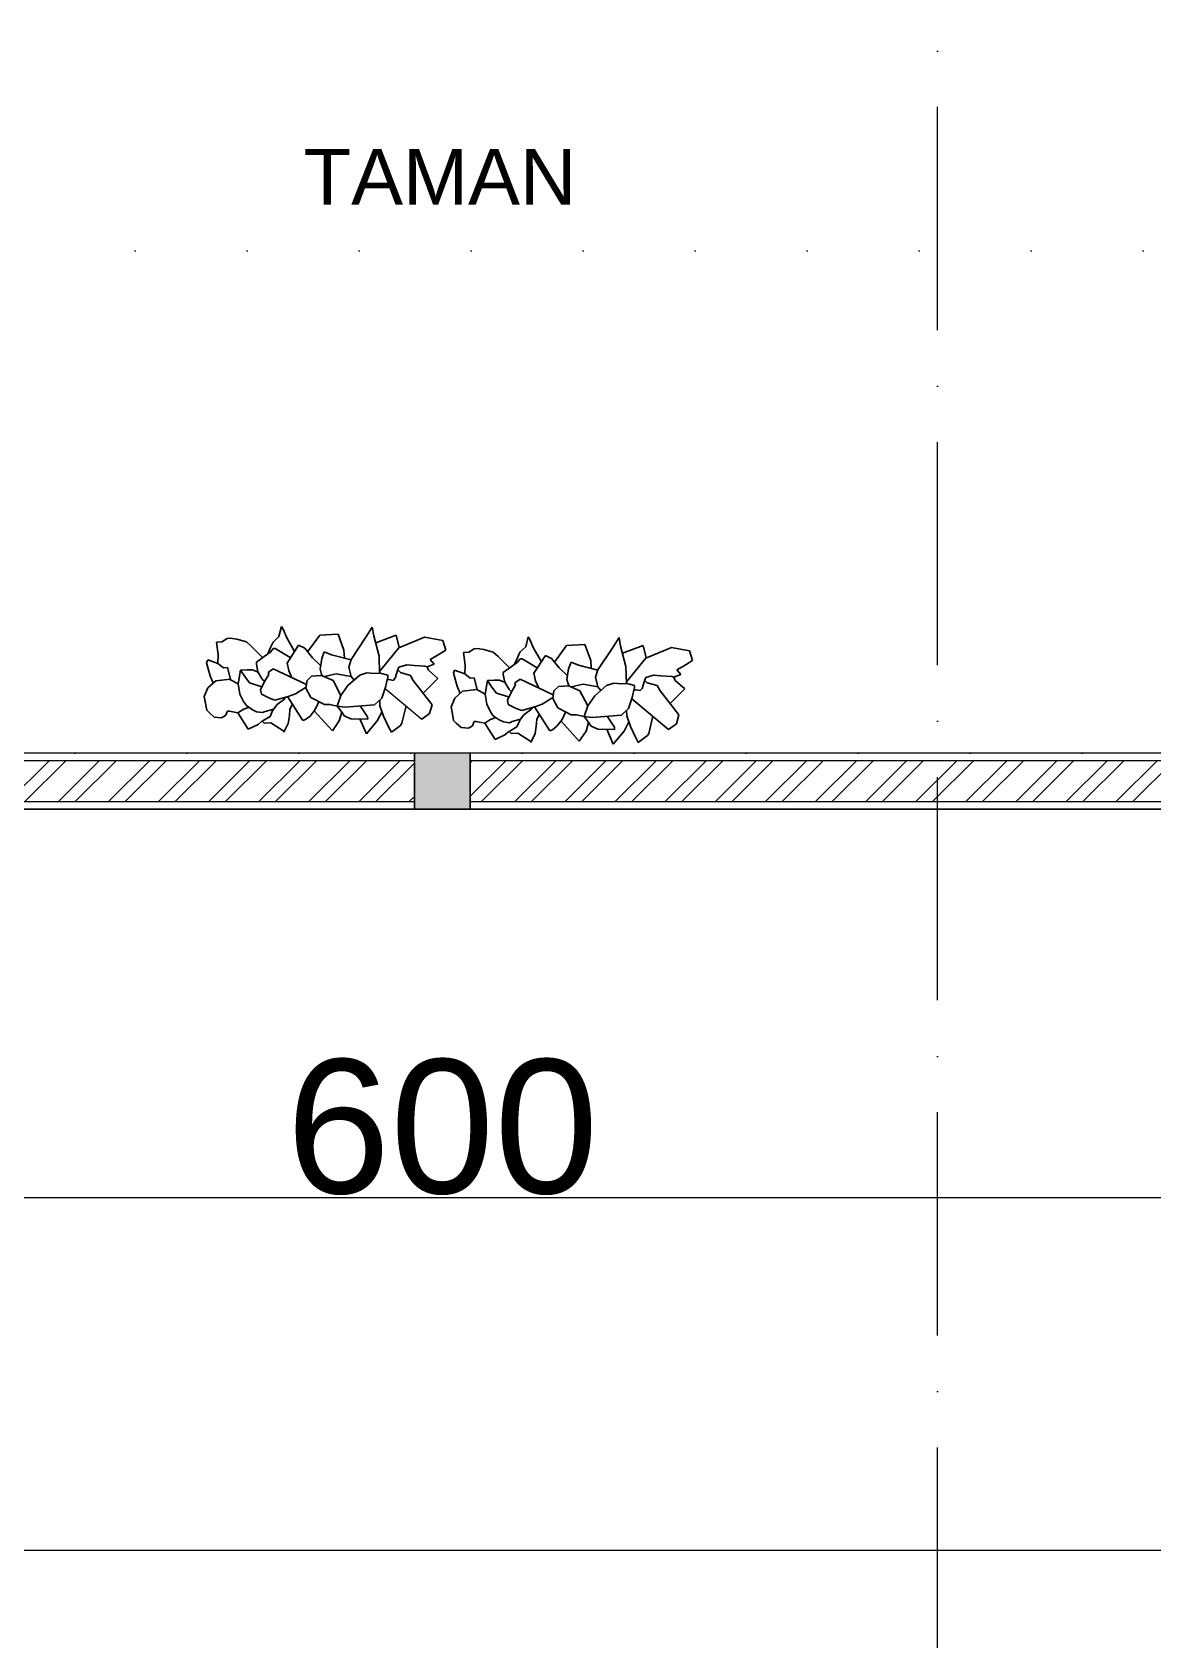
# Model space of a CAD drawing. Header units: millimetres. Extents: x -12161372 to 46643, y -9506984 to 15358.
# Drawn here: x 8978.6 to 9279.8, y 5066.9 to 5499.1 of the extents above; entities that cross this region are included whole.
import ezdxf

# ---------------------------------------------------------------- set-up
doc = ezdxf.new("R2010")
doc.units = ezdxf.units.MM
doc.linetypes.add('ACAD_ISO07W100', pattern=[3, 0, -3])
doc.linetypes.add('ACAD_ISO10W100', pattern=[18, 12, -3, 0, -3])
for name, color, linetype, lineweight in [('arsiran', 202, 'Continuous', 0), ('dimensi', 50, 'Continuous', 5), ('dinding', 110, 'Continuous', 9), ('furniture', 7, 'Continuous', 5), ('garis potongan', 3, 'ACAD_ISO10W100', 18), ('kolom', 150, 'Continuous', 13), ('teks', 255, 'Continuous', 5), ('tumbuhan', 3, 'Continuous', 5)]:
    doc.layers.add(name, color=color, linetype=linetype, lineweight=lineweight)
doc.layers.add('lahan', color=253, linetype='Continuous', plot=False)
doc.layers.add('lantai', color=9, linetype='Continuous')
doc.layers.add('RING BALOK', color=7, linetype='Continuous')
doc.styles.get("Standard").update_dxf_attribs({"font": 'arial.ttf'})
doc.dimstyles.new('ISO-25', dxfattribs={"dimtxt": 4.5, "dimasz": 10, "dimexe": 10, "dimexo": 10, "dimtad": 1, "dimtxsty": 'Standard', "dimblk": 'ARCHTICK', "dimcen": 2.5, "dimclrt": 256, "dimadec": 0, "dimazin": 0, "dimtfac": 1, "dimtmove": 0, "dimatfit": 3, "dimfxl": 75, "dimfxlon": 1, "dimtfillclr": 256, "dimlwd": -1, "dimlwe": -1, "dimarcsym": 0})

# ---------------------------------------------------------------- blocks, each defined once
blk = doc.blocks.new('*U48')
at = {"layer": 'arsiran'}
h = blk.add_hatch(dxfattribs=at)
h.set_pattern_fill('ANSI32', color=256)
h.set_pattern_definition([(45, (-2259.737, -4513.269), (-6.735192, 6.735192), []), (45, (-2255.247, -4513.269), (-6.735192, 6.735192), [])])
h.paths.add_polyline_path([(0, 5.5), (0, -5.5), (284.94, -5.5), (284.94, 5.5)])
blk.add_lwpolyline([(0, -5.5), (284.94, -5.5), (284.94, 5.5), (0, 5.5)], close=True, dxfattribs=at)
at = {"layer": 'dinding'}
blk.add_lwpolyline([(0, -7.5), (284.94, -7.5), (284.94, 7.5), (0, 7.5)], close=True, dxfattribs=at)
blk = doc.blocks.new('*U4')
at = {"layer": 'arsiran'}
h = blk.add_hatch(dxfattribs=at)
h.set_pattern_fill('ANSI32', color=256)
h.set_pattern_definition([(45, (-2274.681, -4513.269), (-6.735192, 6.735192), []), (45, (-2270.191, -4513.269), (-6.735192, 6.735192), [])])
h.paths.add_polyline_path([(0, 5.5), (0, -5.5), (270, -5.5), (270, 5.5)])
blk.add_lwpolyline([(0, -5.5), (270, -5.5), (270, 5.5), (0, 5.5)], close=True, dxfattribs=at)
at = {"layer": 'dinding'}
blk.add_lwpolyline([(0, -7.5), (270, -7.5), (270, 7.5), (0, 7.5)], close=True, dxfattribs=at)
blk = doc.blocks.new('_ArchTick')
at = {"color": 0, "linetype": 'ByBlock', "const_width": 0.15}
blk.add_lwpolyline([(-0.5, -0.5), (0.5, 0.5)], dxfattribs=at)
blk = doc.blocks.new('*D344')
at = {"layer": 'Defpoints', "color": 0, "ltscale": 10, "transparency": 16777216}
for p in [(8788.85, 5290.26), (9988.85, 5290.26), (9988.85, 5091.03)]:
    blk.add_point(p, dxfattribs=at)
at = {"layer": 'dimensi', "color": 0, "ltscale": 10, "transparency": 16777216}
for p, q in [((8788.85, 5166.03), (8788.85, 5081.03)), ((9988.85, 5166.03), (9988.85, 5081.03)), ((8788.85, 5091.03), (9988.85, 5091.03))]:
    blk.add_line(p, q, dxfattribs=at)
at = {"layer": 'dimensi', "color": 0, "ltscale": 10, "transparency": 16777216, "xscale": 10, "yscale": 10, "zscale": 10, "rotation": 180}
blk.add_blockref('_ArchTick', (8788.85, 5091.03), dxfattribs=at)
at = {"layer": 'dimensi', "color": 0, "ltscale": 10, "transparency": 16777216, "xscale": 10, "yscale": 10, "zscale": 10}
blk.add_blockref('_ArchTick', (9988.85, 5091.03), dxfattribs=at)
at = {"layer": 'dimensi', "ltscale": 10, "transparency": 16777216, "insert": (9393.59, 5110.03), "char_height": 4.5, "attachment_point": 5}
blk.add_mtext('{\\H8x;1200}', dxfattribs=at)
blk = doc.blocks.new('*D347')
at = {"layer": 'Defpoints', "color": 0, "ltscale": 10, "transparency": 16777216}
for p in [(8788.85, 5290.26), (9388.85, 5289.64), (8788.85, 5185.7)]:
    blk.add_point(p, dxfattribs=at)
at = {"layer": 'dimensi', "color": 0, "ltscale": 10, "transparency": 16777216}
for p, q in [((8788.85, 5260.7), (8788.85, 5175.7)), ((9388.85, 5260.7), (9388.85, 5175.7)), ((9388.85, 5185.7), (8788.85, 5185.7))]:
    blk.add_line(p, q, dxfattribs=at)
at = {"layer": 'dimensi', "color": 0, "ltscale": 10, "transparency": 16777216, "xscale": 10, "yscale": 10, "zscale": 10, "rotation": 180}
blk.add_blockref('_ArchTick', (8788.85, 5185.7), dxfattribs=at)
at = {"layer": 'dimensi', "color": 0, "ltscale": 10, "transparency": 16777216, "xscale": 10, "yscale": 10, "zscale": 10}
blk.add_blockref('_ArchTick', (9388.85, 5185.7), dxfattribs=at)
at = {"layer": 'dimensi', "ltscale": 10, "transparency": 16777216, "insert": (9088.85, 5204.71), "char_height": 4.5, "attachment_point": 5}
blk.add_mtext('{\\H8x;600}', dxfattribs=at)

msp = doc.modelspace()

# ---------------------------------------------------------------- hatches: boundary and pattern name
at = {"layer": 'kolom'}
h = msp.add_hatch(color=256, dxfattribs=at)
h.dxf.hatch_style = 1
h.paths.add_polyline_path([(9096.347, 5305.262), (9081.347, 5305.262), (9081.347, 5290.262), (9096.347, 5290.262)])

# ---------------------------------------------------------------- linework, layer by layer
at = {"layer": 'garis potongan', "ltscale": 5}
msp.add_lwpolyline([(9246.962, 4518.052), (9221.962, 4518.052), (9221.962, 6858.383), (9246.962, 6858.383)], dxfattribs=at)
at = {"layer": 'kolom'}
msp.add_line((9096.347, 5305.262), (9096.347, 5290.262), dxfattribs=at)
msp.add_lwpolyline([(9081.347, 5290.262), (9096.347, 5290.262), (9096.347, 5305.262), (9081.347, 5305.262)], close=True, dxfattribs=at)
at = {"layer": 'lahan', "linetype": 'ACAD_ISO07W100', "ltscale": 10}
msp.add_lwpolyline([(8811.253, 5582.631), (9381.347, 5582.631), (9381.347, 5305.254), (8811.253, 5305.254)], close=True, dxfattribs=at)
at = {"layer": 'lantai'}
msp.add_lwpolyline([(8788.847, 5290.262), (9988.847, 5290.262), (9988.847, 6290.262), (8788.847, 6290.262)], close=True, dxfattribs=at)
at = {"layer": 'RING BALOK', "linetype": 'Continuous'}
for p, q in [((9045.579, 5339.326), (9044.941, 5336.691)), ((9046.144, 5338.479), (9045.579, 5339.326)), ((9046.923, 5336.48), (9046.144, 5338.479)), ((9068.298, 5336.464), (9070.013, 5339.142)), ((9070.013, 5339.142), (9070.442, 5336.839)), ((9029.613, 5335.21), (9028.177, 5335.152)), ((9028.177, 5335.152), (9028.642, 5331.692)), ((9031.021, 5336.136), (9029.613, 5335.21)), ((9031.845, 5336.169), (9031.021, 5336.136)), ((9033.648, 5335.951), (9031.845, 5336.169)), ((9036.186, 5335.182), (9033.648, 5335.951)), ((9037.477, 5334.074), (9036.186, 5335.182)), ((9040.542, 5330.999), (9037.477, 5334.074)), ((9043.371, 5335.179), (9042.697, 5333.702)), ((9044.941, 5336.691), (9043.371, 5335.179)), ((9049.138, 5332.619), (9046.923, 5336.48)), ((9050.223, 5334.293), (9047.136, 5329.53)), ((9051.864, 5333.488), (9050.223, 5334.293)), ((9052.642, 5332.531), (9055.882, 5337.019)), ((9055.882, 5337.019), (9060.839, 5337.269)), ((9060.839, 5337.269), (9062.389, 5333.018)), ((9064.349, 5330.507), (9068.298, 5336.464)), ((9070.442, 5336.839), (9071.866, 5331.387)), ((9070.942, 5334.924), (9076.485, 5337.019)), ((9076.485, 5337.019), (9077.291, 5333.672)), ((9077.186, 5333.629), (9084.103, 5336.515)), ((9084.103, 5336.515), (9088.982, 5335.549)), ((9089.779, 5332.972), (9088.982, 5335.549)), ((9111.927, 5336.557), (9111.289, 5333.922)), ((9112.492, 5335.709), (9111.927, 5336.557)), ((9113.271, 5333.711), (9112.492, 5335.709)), ((9118.99, 5329.762), (9122.23, 5334.25)), ((9122.23, 5334.25), (9127.188, 5334.5)), ((9127.188, 5334.5), (9128.737, 5330.249)), ((9134.646, 5333.694), (9136.361, 5336.372)), ((9136.361, 5336.372), (9136.79, 5334.07)), ((9136.79, 5334.07), (9138.214, 5328.618)), ((9137.291, 5332.155), (9142.834, 5334.25)), ((9142.834, 5334.25), (9143.639, 5330.903)), ((9025.807, 5330.419), (9025.475, 5329.536)), ((9028.534, 5329.368), (9025.807, 5330.419)), ((9028.642, 5331.692), (9028.534, 5329.368)), ((9040.974, 5331.314), (9038.866, 5329.78)), ((9038.866, 5329.78), (9038.883, 5329.201)), ((9042.733, 5332.544), (9040.974, 5331.314)), ((9041.905, 5331.965), (9042.697, 5333.702)), ((9043.424, 5333.441), (9042.733, 5332.544)), ((9043.962, 5333.463), (9043.424, 5333.441)), ((9047.988, 5331.014), (9043.962, 5333.463)), ((9053.917, 5330.961), (9051.864, 5333.488)), ((9056.139, 5328.834), (9053.917, 5330.961)), ((9056.438, 5330.771), (9055.988, 5327.854)), ((9057.102, 5332.537), (9056.438, 5330.771)), ((9059.102, 5331.747), (9057.102, 5332.537)), ((9064.318, 5330.409), (9059.102, 5331.747)), ((9062.389, 5333.018), (9062.515, 5330.872)), ((9063.693, 5328.451), (9064.349, 5330.507)), ((9072.008, 5326.754), (9071.866, 5331.387)), ((9071.993, 5327.249), (9077.186, 5333.629)), ((9087.312, 5331.424), (9085.545, 5330.483)), ((9085.545, 5330.483), (9086.631, 5329.253)), ((9089.779, 5332.972), (9087.312, 5331.424)), ((9095.961, 5332.44), (9094.526, 5332.383)), ((9094.526, 5332.383), (9094.991, 5328.922)), ((9097.37, 5333.366), (9095.961, 5332.44)), ((9098.193, 5333.399), (9097.37, 5333.366)), ((9099.996, 5333.181), (9098.193, 5333.399)), ((9102.534, 5332.413), (9099.996, 5333.181)), ((9103.825, 5331.304), (9102.534, 5332.413)), ((9106.89, 5328.23), (9103.825, 5331.304)), ((9109.081, 5329.775), (9107.322, 5328.545)), ((9108.253, 5329.196), (9109.046, 5330.933)), ((9109.719, 5332.409), (9109.046, 5330.933)), ((9109.772, 5330.672), (9109.081, 5329.775)), ((9111.289, 5333.922), (9109.719, 5332.409)), ((9110.31, 5330.693), (9109.772, 5330.672)), ((9114.337, 5328.245), (9110.31, 5330.693)), ((9115.487, 5329.85), (9113.271, 5333.711)), ((9116.571, 5331.523), (9113.484, 5326.761)), ((9118.213, 5330.719), (9116.571, 5331.523)), ((9120.266, 5328.191), (9118.213, 5330.719)), ((9123.451, 5329.768), (9122.786, 5328.002)), ((9125.45, 5328.978), (9123.451, 5329.768)), ((9128.737, 5330.249), (9128.863, 5328.102)), ((9130.697, 5327.738), (9134.646, 5333.694)), ((9138.341, 5324.479), (9143.534, 5330.86)), ((9143.534, 5330.86), (9150.451, 5333.745)), ((9150.451, 5333.745), (9155.33, 5332.78)), ((9156.128, 5330.202), (9153.66, 5328.654)), ((9156.128, 5330.202), (9155.33, 5332.78)), ((9025.475, 5329.536), (9026.478, 5326.096)), ((9027.285, 5324.121), (9026.478, 5326.096)), ((9028.534, 5329.368), (9030.004, 5328.267)), ((9030.004, 5328.267), (9031.081, 5328.31)), ((9031.081, 5328.31), (9031.896, 5325.153)), ((9034.016, 5323.896), (9034.622, 5327.581)), ((9034.622, 5327.581), (9036.416, 5327.653)), ((9035.751, 5325.887), (9034.622, 5327.581)), ((9037.06, 5324.199), (9035.751, 5325.887)), ((9037.851, 5327.71), (9036.416, 5327.653)), ((9039.391, 5327.035), (9037.851, 5327.71)), ((9038.883, 5329.201), (9039.304, 5327.188)), ((9039.304, 5327.188), (9040.442, 5325.204)), ((9042.201, 5326.434), (9041.007, 5324.357)), ((9043.412, 5327.932), (9042.004, 5327.006)), ((9042.004, 5327.006), (9042.201, 5326.434)), ((9052.328, 5323.712), (9043.412, 5327.932)), ((9047.136, 5329.53), (9047.556, 5327.517)), ((9048.443, 5325.551), (9047.556, 5327.517)), ((9053.709, 5326.023), (9052.489, 5324.815)), ((9056.4, 5326.131), (9053.709, 5326.023)), ((9055.988, 5327.854), (9056.391, 5326.42)), ((9056.391, 5326.42), (9056.579, 5326.138)), ((9059.494, 5324.804), (9056.4, 5326.131)), ((9058.732, 5326.224), (9057.306, 5325.877)), ((9060.338, 5326.578), (9058.732, 5326.224)), ((9064.311, 5325.867), (9060.338, 5326.578)), ((9063.485, 5323.514), (9066.635, 5326.249)), ((9064.311, 5325.867), (9063.693, 5328.451)), ((9065.13, 5324.942), (9064.311, 5325.867)), ((9066.635, 5326.249), (9068.59, 5326.907)), ((9068.59, 5326.907), (9070.572, 5326.696)), ((9070.572, 5326.696), (9072.187, 5326.761)), ((9072.187, 5326.761), (9074.178, 5326.26)), ((9074.196, 5325.681), (9073.558, 5323.046)), ((9074.178, 5326.26), (9074.196, 5325.681)), ((9076.178, 5325.47), (9075.658, 5324.87)), ((9076.834, 5327.526), (9076.178, 5325.47)), ((9077.166, 5328.409), (9076.834, 5327.526)), ((9076.885, 5327.662), (9077.569, 5326.976)), ((9079.301, 5329.074), (9077.166, 5328.409)), ((9080.287, 5326.214), (9077.569, 5326.976)), ((9081.283, 5328.863), (9079.301, 5329.074)), ((9081.048, 5324.795), (9080.287, 5326.214)), ((9084.163, 5328.688), (9081.283, 5328.863)), ((9083.739, 5321.399), (9087.677, 5325.349)), ((9084.775, 5328.495), (9084.163, 5328.688)), ((9086.631, 5329.253), (9084.775, 5328.495)), ((9084.775, 5328.495), (9085.095, 5327.566)), ((9087.677, 5325.349), (9085.095, 5327.566)), ((9092.156, 5327.649), (9091.823, 5326.766)), ((9091.823, 5326.766), (9092.827, 5323.327)), ((9094.882, 5326.598), (9092.156, 5327.649)), ((9094.991, 5328.922), (9094.882, 5326.598)), ((9094.882, 5326.598), (9096.353, 5325.497)), ((9096.353, 5325.497), (9097.429, 5325.54)), ((9097.429, 5325.54), (9098.244, 5322.383)), ((9107.322, 5328.545), (9105.214, 5327.011)), ((9105.214, 5327.011), (9105.231, 5326.432)), ((9105.231, 5326.432), (9105.652, 5324.419)), ((9113.484, 5326.761), (9113.905, 5324.748)), ((9122.487, 5326.064), (9120.266, 5328.191)), ((9122.786, 5328.002), (9122.336, 5325.085)), ((9130.666, 5327.639), (9125.45, 5328.978)), ((9130.042, 5325.682), (9130.697, 5327.738)), ((9130.659, 5323.097), (9130.042, 5325.682)), ((9138.356, 5323.984), (9138.214, 5328.618)), ((9143.514, 5325.64), (9143.182, 5324.757)), ((9145.649, 5326.305), (9143.514, 5325.64)), ((9147.632, 5326.094), (9145.649, 5326.305)), ((9150.511, 5325.919), (9147.632, 5326.094)), ((9151.123, 5325.726), (9150.511, 5325.919)), ((9152.979, 5326.484), (9151.123, 5325.726)), ((9151.123, 5325.726), (9151.443, 5324.796)), ((9153.66, 5328.654), (9151.893, 5327.714)), ((9151.893, 5327.714), (9152.979, 5326.484)), ((9025.858, 5322.882), (9024.852, 5320.523)), ((9027.958, 5324.706), (9025.858, 5322.882)), ((9031.896, 5325.153), (9027.958, 5324.706)), ((9034.016, 5323.896), (9031.778, 5325.139)), ((9033.999, 5323.906), (9034.458, 5321.196)), ((9034.458, 5321.196), (9035.417, 5319.204)), ((9040.325, 5323.17), (9037.06, 5324.199)), ((9041.007, 5324.357), (9039.993, 5322.287)), ((9039.993, 5322.287), (9040.207, 5321.135)), ((9040.207, 5321.135), (9042.396, 5320.063)), ((9041.109, 5324.535), (9040.442, 5325.204)), ((9047.41, 5320.553), (9049.366, 5321.211)), ((9052.225, 5323.005), (9049.366, 5321.211)), ((9052.489, 5324.815), (9052.192, 5322.773)), ((9052.192, 5322.773), (9053.527, 5320.217)), ((9061.591, 5320.829), (9059.494, 5324.804)), ((9063.485, 5323.514), (9061.591, 5320.829)), ((9073.558, 5323.046), (9072.57, 5320.107)), ((9074.054, 5325.096), (9074.572, 5325.116)), ((9075.658, 5324.87), (9074.572, 5325.116)), ((9083.29, 5321.985), (9081.048, 5324.795)), ((9086.096, 5318.328), (9083.29, 5321.985)), ((9094.306, 5321.936), (9092.206, 5320.113)), ((9093.633, 5321.352), (9092.827, 5323.327)), ((9098.244, 5322.383), (9094.306, 5321.936)), ((9100.364, 5321.127), (9098.127, 5322.369)), ((9100.348, 5321.136), (9100.806, 5318.426)), ((9100.364, 5321.127), (9100.97, 5324.812)), ((9100.97, 5324.812), (9102.764, 5324.883)), ((9102.1, 5323.117), (9100.97, 5324.812)), ((9103.409, 5321.43), (9102.1, 5323.117)), ((9104.199, 5324.941), (9102.764, 5324.883)), ((9106.673, 5320.4), (9103.409, 5321.43)), ((9105.74, 5324.266), (9104.199, 5324.941)), ((9105.652, 5324.419), (9106.791, 5322.434)), ((9107.355, 5321.587), (9106.341, 5319.517)), ((9107.458, 5321.765), (9106.791, 5322.434)), ((9108.549, 5323.665), (9107.355, 5321.587)), ((9109.761, 5325.163), (9108.352, 5324.236)), ((9108.352, 5324.236), (9108.549, 5323.665)), ((9118.676, 5320.943), (9109.761, 5325.163)), ((9114.791, 5322.782), (9113.905, 5324.748)), ((9118.837, 5322.045), (9118.54, 5320.004)), ((9120.057, 5323.254), (9118.837, 5322.045)), ((9122.748, 5323.361), (9120.057, 5323.254)), ((9122.336, 5325.085), (9122.739, 5323.651)), ((9122.739, 5323.651), (9122.928, 5323.368)), ((9125.842, 5322.035), (9122.748, 5323.361)), ((9125.08, 5323.454), (9123.654, 5323.108)), ((9126.686, 5323.808), (9125.08, 5323.454)), ((9127.939, 5318.06), (9125.842, 5322.035)), ((9130.659, 5323.097), (9126.686, 5323.808)), ((9129.833, 5320.745), (9132.983, 5323.48)), ((9131.478, 5322.173), (9130.659, 5323.097)), ((9132.983, 5323.48), (9134.938, 5324.138)), ((9134.938, 5324.138), (9136.921, 5323.927)), ((9136.921, 5323.927), (9138.535, 5323.991)), ((9138.535, 5323.991), (9140.526, 5323.491)), ((9140.544, 5322.912), (9139.906, 5320.277)), ((9140.402, 5322.326), (9140.921, 5322.347)), ((9140.526, 5323.491), (9140.544, 5322.912)), ((9142.006, 5322.1), (9140.921, 5322.347)), ((9142.526, 5322.701), (9142.006, 5322.1)), ((9143.182, 5324.757), (9142.526, 5322.701)), ((9143.233, 5324.893), (9143.917, 5324.206)), ((9146.635, 5323.445), (9143.917, 5324.206)), ((9147.397, 5322.025), (9146.635, 5323.445)), ((9149.638, 5319.215), (9147.397, 5322.025)), ((9150.087, 5318.63), (9154.026, 5322.58)), ((9154.026, 5322.58), (9151.443, 5324.796)), ((9024.852, 5320.523), (9025.058, 5319.661)), ((9025.521, 5316.841), (9025.058, 5319.661)), ((9025.521, 5316.841), (9026.246, 5316.114)), ((9033.896, 5316.129), (9035.305, 5317.055)), ((9036.799, 5317.657), (9035.305, 5317.055)), ((9035.417, 5319.204), (9036.17, 5318.075)), ((9036.17, 5318.075), (9037.82, 5316.981)), ((9037.82, 5316.981), (9038.914, 5316.445)), ((9043.532, 5317.16), (9041.246, 5316.538)), ((9042.396, 5320.063), (9043.848, 5319.541)), ((9043.049, 5316.32), (9043.56, 5317.21)), ((9043.56, 5317.21), (9044.422, 5318.404)), ((9043.848, 5319.541), (9047.41, 5320.553)), ((9044.422, 5318.404), (9046.531, 5319.938)), ((9046.52, 5320.3), (9046.531, 5319.938)), ((9047.265, 5320.504), (9051.381, 5314.043)), ((9047.875, 5317.092), (9047.749, 5315.348)), ((9048.544, 5318.497), (9047.875, 5317.092)), ((9053.319, 5315.28), (9054.701, 5317.075)), ((9053.527, 5320.217), (9057.177, 5318.333)), ((9055.637, 5319.128), (9054.701, 5317.075)), ((9057.177, 5318.333), (9058.612, 5318.391)), ((9058.612, 5318.391), (9060.603, 5317.89)), ((9061.591, 5320.829), (9060.603, 5317.89)), ((9060.603, 5317.89), (9061.912, 5316.203)), ((9062.765, 5317.686), (9060.603, 5317.89)), ((9070.65, 5318.291), (9062.765, 5317.686)), ((9066.795, 5317.995), (9068.774, 5315.027)), ((9072.57, 5320.107), (9070.65, 5318.291)), ((9072.046, 5319.612), (9072.094, 5318.059)), ((9073.079, 5315.199), (9072.094, 5318.059)), ((9079.099, 5318.048), (9077.985, 5313.365)), ((9085.449, 5315.982), (9086.096, 5318.328)), ((9092.206, 5320.113), (9091.201, 5317.753)), ((9091.201, 5317.753), (9091.407, 5316.892)), ((9091.87, 5314.072), (9091.407, 5316.892)), ((9100.806, 5318.426), (9101.765, 5316.435)), ((9106.341, 5319.517), (9106.556, 5318.366)), ((9106.556, 5318.366), (9108.744, 5317.293)), ((9108.744, 5317.293), (9110.197, 5316.772)), ((9110.197, 5316.772), (9113.758, 5317.784)), ((9110.77, 5315.635), (9112.879, 5317.169)), ((9112.868, 5317.531), (9112.879, 5317.169)), ((9113.614, 5317.735), (9117.729, 5311.273)), ((9113.758, 5317.784), (9115.714, 5318.441)), ((9118.574, 5320.236), (9115.714, 5318.441)), ((9118.54, 5320.004), (9119.875, 5317.448)), ((9119.875, 5317.448), (9123.525, 5315.564)), ((9127.939, 5318.06), (9126.952, 5315.121)), ((9129.833, 5320.745), (9127.939, 5318.06)), ((9138.918, 5317.338), (9136.998, 5315.522)), ((9138.394, 5316.843), (9138.442, 5315.289)), ((9139.906, 5320.277), (9138.918, 5317.338)), ((9139.824, 5319.938), (9149.689, 5311.679)), ((9152.444, 5315.558), (9149.638, 5319.215)), ((9026.246, 5316.114), (9027.538, 5315.005)), ((9027.538, 5315.005), (9029.52, 5314.794)), ((9029.52, 5314.794), (9030.579, 5315.417)), ((9030.579, 5315.417), (9031.081, 5316.596)), ((9031.63, 5316.574), (9031.081, 5316.596)), ((9033.896, 5316.129), (9031.63, 5316.574)), ((9036.673, 5311.763), (9033.896, 5316.129)), ((9036.673, 5311.763), (9039.307, 5313.013)), ((9038.914, 5316.445), (9040.537, 5316.219)), ((9039.307, 5313.013), (9040.352, 5313.851)), ((9040.429, 5313.896), (9042.546, 5315.14)), ((9040.984, 5313.338), (9040.429, 5313.896)), ((9040.537, 5316.219), (9041.246, 5316.538)), ((9042.778, 5313.41), (9040.984, 5313.338)), ((9042.546, 5315.14), (9043.049, 5316.32)), ((9046.258, 5311.229), (9042.778, 5313.41)), ((9047.452, 5313.306), (9046.267, 5310.939)), ((9047.749, 5315.348), (9047.452, 5313.306)), ((9051.381, 5314.043), (9052.09, 5314.361)), ((9052.09, 5314.361), (9053.319, 5315.28)), ((9054.406, 5316.691), (9059.29, 5311.263)), ((9059.29, 5311.263), (9061.149, 5314.013)), ((9061.149, 5314.013), (9061.823, 5316.318)), ((9061.912, 5316.203), (9062.477, 5315.355)), ((9062.477, 5315.355), (9064.297, 5314.558)), ((9064.297, 5314.558), (9068.791, 5314.448)), ((9066.721, 5314.499), (9068.43, 5310.513)), ((9068.43, 5310.513), (9071.373, 5314.013)), ((9068.791, 5314.448), (9068.774, 5315.027)), ((9071.373, 5314.013), (9072.645, 5316.459)), ((9074.423, 5312.353), (9073.079, 5315.199)), ((9077.644, 5312.771), (9075.185, 5310.934)), ((9077.985, 5313.365), (9077.644, 5312.771)), ((9083.34, 5314.448), (9085.449, 5315.982)), ((9091.87, 5314.072), (9092.595, 5313.344)), ((9092.595, 5313.344), (9093.886, 5312.236)), ((9095.868, 5312.025), (9096.927, 5312.647)), ((9096.927, 5312.647), (9097.43, 5313.827)), ((9097.978, 5313.805), (9097.43, 5313.827)), ((9100.244, 5313.36), (9097.978, 5313.805)), ((9100.244, 5313.36), (9101.653, 5314.286)), ((9103.021, 5308.993), (9100.244, 5313.36)), ((9103.148, 5314.888), (9101.653, 5314.286)), ((9101.765, 5316.435), (9102.518, 5315.305)), ((9102.518, 5315.305), (9104.168, 5314.211)), ((9104.168, 5314.211), (9105.262, 5313.675)), ((9105.262, 5313.675), (9106.885, 5313.45)), ((9106.885, 5313.45), (9107.594, 5313.768)), ((9109.88, 5314.391), (9107.594, 5313.768)), ((9108.894, 5312.37), (9109.397, 5313.55)), ((9109.397, 5313.55), (9109.909, 5314.441)), ((9109.909, 5314.441), (9110.77, 5315.635)), ((9114.097, 5312.578), (9113.8, 5310.537)), ((9114.223, 5314.323), (9114.097, 5312.578)), ((9114.892, 5315.728), (9114.223, 5314.323)), ((9118.438, 5311.592), (9119.667, 5312.51)), ((9119.667, 5312.51), (9121.049, 5314.305)), ((9120.754, 5313.922), (9125.639, 5308.493)), ((9121.985, 5316.359), (9121.049, 5314.305)), ((9123.525, 5315.564), (9124.96, 5315.621)), ((9124.96, 5315.621), (9126.952, 5315.121)), ((9126.952, 5315.121), (9128.26, 5313.433)), ((9129.113, 5314.917), (9126.952, 5315.121)), ((9127.497, 5311.244), (9128.171, 5313.549)), ((9128.26, 5313.433), (9128.825, 5312.586)), ((9128.825, 5312.586), (9130.646, 5311.789)), ((9136.998, 5315.522), (9129.113, 5314.917)), ((9133.143, 5315.226), (9135.122, 5312.257)), ((9137.722, 5311.244), (9138.993, 5313.689)), ((9139.427, 5312.429), (9138.442, 5315.289)), ((9140.772, 5309.584), (9139.427, 5312.429)), ((9145.447, 5315.279), (9144.333, 5310.596)), ((9149.689, 5311.679), (9151.797, 5313.213)), ((9151.797, 5313.213), (9152.444, 5315.558)), ((9046.267, 5310.939), (9046.258, 5311.229)), ((9075.185, 5310.934), (9074.423, 5312.353)), ((9093.886, 5312.236), (9095.868, 5312.025)), ((9103.021, 5308.993), (9105.655, 5310.244)), ((9105.655, 5310.244), (9106.7, 5311.081)), ((9106.777, 5311.126), (9108.894, 5312.37)), ((9107.333, 5310.568), (9106.777, 5311.126)), ((9109.127, 5310.64), (9107.333, 5310.568)), ((9112.606, 5308.459), (9109.127, 5310.64)), ((9112.615, 5308.17), (9112.606, 5308.459)), ((9113.8, 5310.537), (9112.615, 5308.17)), ((9117.729, 5311.273), (9118.438, 5311.592)), ((9125.639, 5308.493), (9127.497, 5311.244)), ((9130.646, 5311.789), (9135.14, 5311.678)), ((9133.069, 5311.729), (9134.778, 5307.743)), ((9134.778, 5307.743), (9137.722, 5311.244)), ((9135.14, 5311.678), (9135.122, 5312.257)), ((9141.534, 5308.164), (9140.772, 5309.584)), ((9143.992, 5310.002), (9141.534, 5308.164)), ((9144.333, 5310.596), (9143.992, 5310.002))]:
    msp.add_line(p, q, dxfattribs=at)
at = {"layer": 'teks', "linetype": 'ACAD_ISO07W100', "ltscale": 10}
msp.add_line((8404.321, 5440.262), (9981.334, 5440.408), dxfattribs=at)
at = {"layer": 'tumbuhan', "linetype": 'Continuous'}
msp.add_line((9073.476, 5322.708), (9083.34, 5314.448), dxfattribs=at)

# ---------------------------------------------------------------- block references
at = {"layer": 'dinding'}
for name, p in [('*U4', (8811.347, 5297.762)), ('*U48', (9096.347, 5297.762))]:
    msp.add_blockref(name, p, dxfattribs=at)

# ---------------------------------------------------------------- texts
at = {"layer": 'furniture', "ltscale": 10, "insert": (9051.533, 5467.743), "char_height": 15, "attachment_point": 1}
msp.add_mtext_dynamic_manual_height_columns('TAMAN', width=73.89916, gutter_width=100, heights=[0], dxfattribs=at)

# ---------------------------------------------------------------- dimensions: what is measured, and where the dimension line sits
at = {"layer": 'dimensi', "ltscale": 10}
dim = msp.add_linear_dim(base=(9988.847, 5091.028), p1=(8788.847, 5290.262), p2=(9988.847, 5290.262), text='{\\H8x;<>}', dimstyle='ISO-25', dxfattribs=at)
dim.commit()
dim.dimension.update_dxf_attribs({"geometry": '*D344', "text_midpoint": (9393.592, 5091.028), "dimtype": 160})
dim = msp.add_linear_dim(base=(8788.847, 5185.704), p1=(9388.847, 5289.637), p2=(8788.847, 5290.262), text='{\\H8x;<>}', dimstyle='ISO-25', dxfattribs=at)
dim.commit()
dim.dimension.update_dxf_attribs({"geometry": '*D347', "text_midpoint": (9088.847, 5204.71)})

doc.saveas('drawing.dxf')
